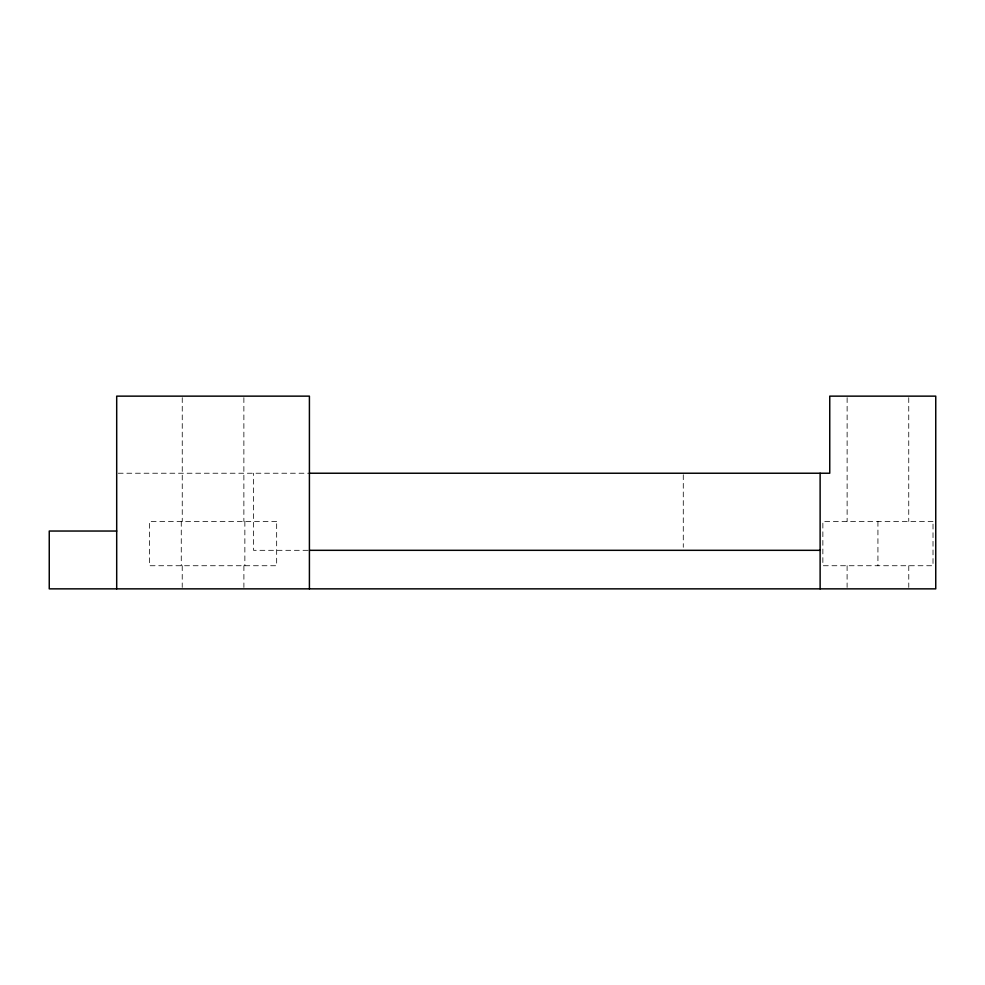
<?xml version="1.0" encoding="UTF-8"?>
<svg xmlns="http://www.w3.org/2000/svg" width="985" height="985" viewBox="0 0 985 985"><rect width="100%" height="100%" fill="white"/><g stroke="black" fill="none" stroke-linecap="round" stroke-linejoin="round"><path stroke-width="0.74" stroke-dasharray="4.92 3.69" d="M118.225 473.231L309.413 473.231M307.911 550.319L253.539 550.319L253.539 473.231M908.749 397.669L908.749 521.41M908.773 565.735L908.773 587.417M877.93 521.41L877.93 565.735M847.125 397.669L847.125 521.41M847.1 565.735L847.1 587.417M683.282 474.745L683.282 547.291M244.859 521.41L244.859 565.735M243.874 397.669L243.874 521.41M243.898 565.735L243.898 587.417M182.25 397.669L182.25 521.41M182.225 565.735L182.225 587.417M181.265 521.41L181.265 565.735M276.662 521.41L149.461 521.41L149.461 565.735L276.662 565.735L276.662 521.41M933.017 521.41L822.857 521.41L822.857 565.735L933.017 565.735L933.017 521.41"/><path stroke-width="1.48" d="M309.413 473.231L829.752 473.231L829.752 396.142L935.75 396.142L935.75 588.858L49.25 588.858L49.25 531.038L116.698 531.038M309.413 550.319L820.123 550.319M820.123 473.231L820.123 588.858M309.413 588.858L309.413 396.142L116.698 396.142L116.698 588.858"/></g></svg>
